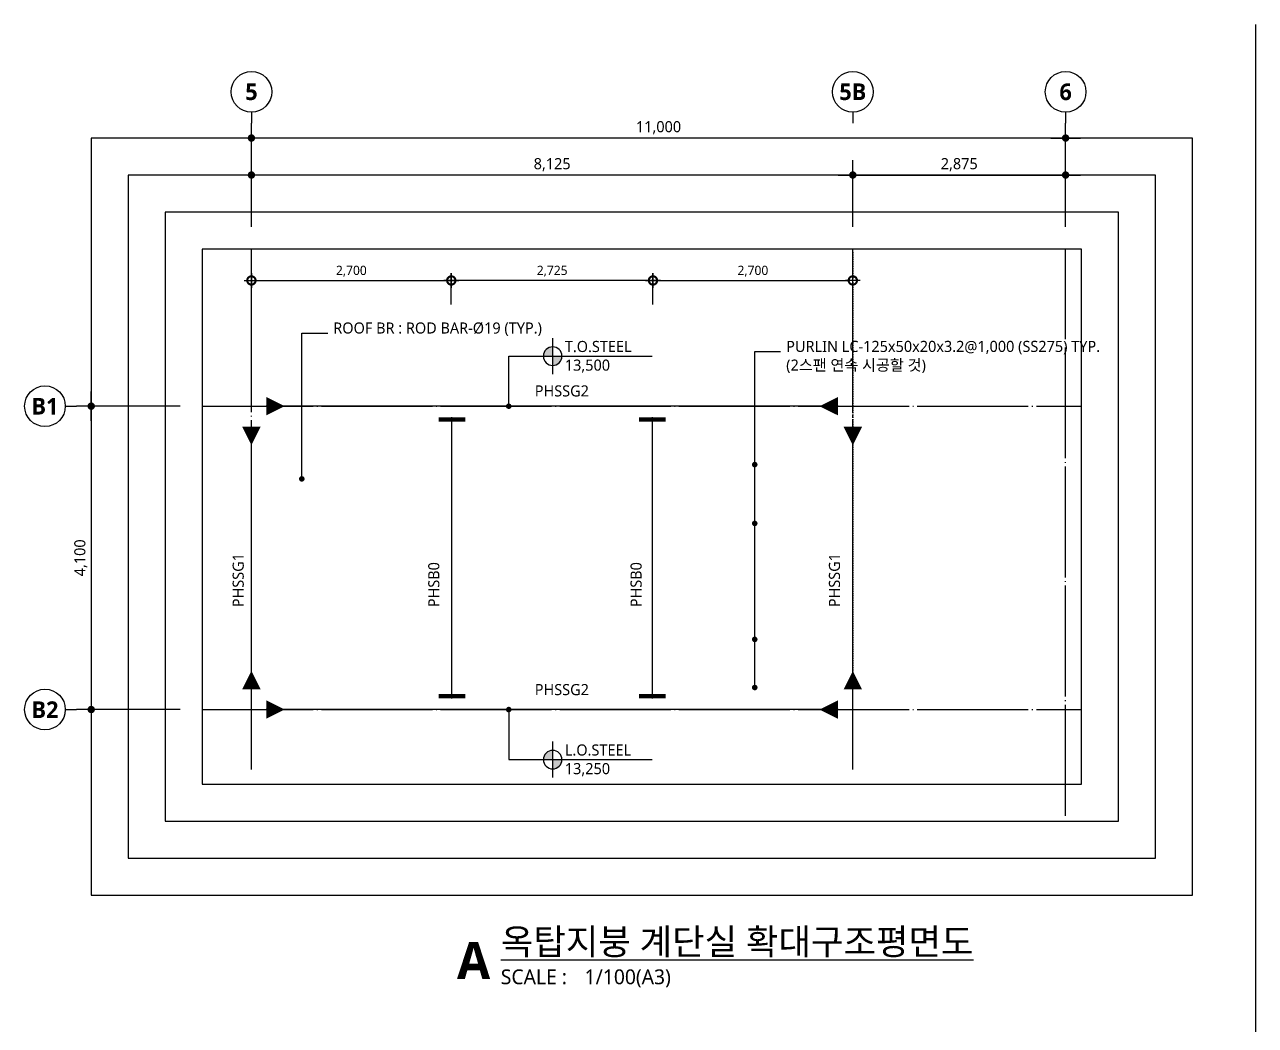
# Model space of a CAD drawing. Header units: millimetres. Extents: x 2325 to 82316, y 1250 to 28650.
# Drawn here: x 2872 to 19500, y 15124 to 28650 of the extents above; entities that cross this region are included whole.
import ezdxf
from ezdxf.enums import TextEntityAlignment as Align

# ---------------------------------------------------------------- set-up
doc = ezdxf.new("R2010")
doc.units = ezdxf.units.MM
doc.header["$LTSCALE"] = 50
doc.header["$PDMODE"] = 3
doc.linetypes.add('CEN-GAUN', pattern=[32.2, 30, -1, 0.2, -1])
doc.linetypes.add('DOT-GAUN', pattern=[1.25, 0, -1.25])
doc.layers.get('Defpoints').update_dxf_attribs({"color": 152})
doc.layers.add('02Waste', color=171, linetype='Continuous', plot=False)
doc.layers.add('CEN-ETC', color=1, linetype='DOT-GAUN', plot=False)
for name, color, linetype in [('CEN', 1, 'CEN-GAUN'), ('DIM', 7, 'Continuous'), ('DIM-INT', 7, 'Continuous'), ('S-STG', 4, 'Continuous'), ('SYM', 6, 'Continuous'), ('SYM-BUB', 3, 'Continuous'), ('SYM-LEAD', 6, 'Continuous'), ('SYM-LEVEL', 7, 'Continuous'), ('TEXT', 3, 'Continuous'), ('Z-STL-BEAM', 6, 'Continuous')]:
    doc.layers.add(name, color=color, linetype=linetype)
doc.styles.add('ROMANS', font='malgun.ttf')
doc.styles.add('맑은고딕', font='malgun.ttf')
doc.styles.add('스타일1', font='malgun.ttf')
doc.styles.add('스타일2', font='malgunbd.ttf')
doc.styles.add('휘츠', font='malgun.ttf')
doc.dimstyles.new('CJA-S-50', dxfattribs={"dimscale": 50, "dimtxt": 2.5, "dimasz": 1, "dimexe": 2, "dimexo": 3, "dimgap": 1, "dimtad": 1, "dimdec": 0, "dimzin": 1, "dimdsep": 46, "dimlunit": 6, "dimtxsty": '스타일1', "dimblk": 'GAUN-DOT', "dimcen": -2, "dimdle": 2, "dimclrd": 256, "dimclre": 256, "dimclrt": 3, "dimadec": 0, "dimazin": 0, "dimtfac": 1, "dimtdec": 0, "dimtix": 1, "dimtmove": 2, "dimatfit": 3, "dimldrblk": 'DOTSMALL', "dimfxl": 1, "dimtolj": 1, "dimtzin": 1, "dimarcsym": 0})
doc.dimstyles.new('DIM-QD 1', dxfattribs={"dimscale": 100, "dimtxt": 3, "dimasz": 1.5, "dimexe": 1, "dimexo": 0, "dimgap": 1, "dimtad": 1, "dimdec": 3, "dimdsep": 46, "dimlunit": 6, "dimtxsty": '스타일1', "dimblk1": 'ARCHTICK', "dimblk2": 'DOT', "dimsah": 1, "dimcen": 0, "dimclrd": 256, "dimclre": 256, "dimclrt": 3, "dimazin": 2, "dimtfac": 1, "dimtdec": 3, "dimtix": 1, "dimtmove": 2, "dimatfit": 3, "dimldrblk": 'DOT', "dimfxl": 1, "dimtolj": 1, "dimtzin": 0, "dimarcsym": 0})
doc.dimstyles.new('GAUN-100', dxfattribs={"dimscale": 100, "dimtxt": 1.5, "dimasz": 1, "dimexe": 2, "dimexo": 3, "dimgap": 0.5, "dimtad": 1, "dimdec": 0, "dimzin": 1, "dimdsep": 46, "dimlunit": 6, "dimtxsty": '맑은고딕', "dimblk": 'CJDOT', "dimcen": 0.09, "dimdle": 1, "dimclrd": 256, "dimclre": 256, "dimclrt": 3, "dimadec": 0, "dimazin": 0, "dimtfac": 1, "dimtdec": 0, "dimtix": 1, "dimtmove": 2, "dimatfit": 3, "dimldrblk": 'CJDOT', "dimfxl": 1, "dimtolj": 1, "dimtzin": 1, "dimarcsym": 0})
doc.dimstyles.new('STL-MOM-100', dxfattribs={"dimscale": 100, "dimtxt": 3, "dimasz": 1, "dimexe": 1.25, "dimexo": 0.625, "dimgap": 1.5, "dimtad": 1, "dimtxsty": 'ROMANS', "dimblk": 'DOT_MOM', "dimcen": 0, "dimse1": 1, "dimse2": 1, "dimclrt": 2, "dimadec": 0, "dimazin": 0, "dimtfac": 1, "dimtmove": 2, "dimatfit": 3, "dimfxl": 1.25, "dimarcsym": 0})

# ---------------------------------------------------------------- blocks, each defined once
blk = doc.blocks.new('dwgtitle')
at = {"layer": 'SYM', "color": 3, "style": '스타일1'}
blk.add_text('SCALE :', height=4, dxfattribs=at).set_placement((12.25, -1.4))
for tag, p, height in [('%%UTITLE', (12.25, 6.59), 7), ('1/100', (34.89, -1.4), 4)]:
    blk.add_attdef(tag, p, '', height=height, dxfattribs=at)
at = {"layer": 'SYM', "color": 6, "style": '스타일2'}
blk.add_attdef('A', text='', height=10, dxfattribs=at).set_placement((4.89, 5), align=Align.MIDDLE)
blk = doc.blocks.new('CJDOT')
blk.add_line((-2, 0), (2, 0))
at = {"const_width": 0.5}
blk.add_lwpolyline([(-0.25, 0, 1), (0.25, 0, 1)], format="xyb", close=True, dxfattribs=at)
blk = doc.blocks.new('*D32')
at = {"layer": 'Defpoints', "color": 0, "transparency": 16777216}
for p in [(5272, 23493), (3772, 19393), (5272, 19393)]:
    blk.add_point(p, dxfattribs=at)
at = {"layer": 'DIM', "lineweight": -2, "transparency": 16777216}
for p, q in [((4972, 23493), (3572, 23493)), ((3772, 23393), (3772, 19493)), ((4972, 19393), (3572, 19393))]:
    blk.add_line(p, q, dxfattribs=at)
at = {"layer": 'DIM', "lineweight": -2, "transparency": 16777216, "xscale": 100, "yscale": 100, "zscale": 100}
for p, rotation in [((3772, 23493), 90), ((3772, 19393), 270)]:
    blk.add_blockref('CJDOT', p, dxfattribs=dict(at, rotation=rotation))
at = {"layer": 'DIM', "color": 3, "transparency": 16777216, "insert": (3631, 21443), "char_height": 150, "attachment_point": 5, "rotation": 90, "style": '맑은고딕'}
blk.add_mtext('\\A1;4,100', dxfattribs=at)
blk = doc.blocks.new('NEW_BUB')
at = {"layer": 'SYM-BUB', "color": 6}
blk.add_line((0, 3), (0, 0), dxfattribs=at)
blk.add_circle((0, 8.5), 5.5, dxfattribs=at)
at = {"layer": 'SYM-BUB', "color": 3, "style": '스타일2'}
blk.add_attdef('X', text='', height=4.5, dxfattribs=at).set_placement((0, 8.5), align=Align.MIDDLE)
blk = doc.blocks.new('DOT_MOM')
at = {"color": 0}
blk.add_lwpolyline([(-3.5, 0, 0, 2.5, 0), (-1, 0, 2.5, 2.5, 0)], format="xyseb", dxfattribs=at)
blk = doc.blocks.new('*D56')
at = {"layer": 'Defpoints', "color": 0, "transparency": 16777216}
for p in [(6036, 23493), (6036, 23493), (13961, 23493)]:
    blk.add_point(p, dxfattribs=at)
at = {"layer": 'S-STG', "color": 0, "lineweight": -2, "transparency": 16777216}
blk.add_line((13861, 23493), (6136, 23493), dxfattribs=at)
at = {"layer": 'S-STG', "color": 0, "lineweight": -2, "transparency": 16777216, "xscale": 100, "yscale": 100, "zscale": 100, "rotation": 180}
blk.add_blockref('DOT_MOM', (6036, 23493), dxfattribs=at)
at = {"layer": 'S-STG', "color": 0, "lineweight": -2, "transparency": 16777216, "xscale": 100, "yscale": 100, "zscale": 100}
blk.add_blockref('DOT_MOM', (13961, 23493), dxfattribs=at)
blk = doc.blocks.new('*D57')
at = {"layer": 'Defpoints', "color": 0, "transparency": 16777216}
for p in [(6036, 19393), (6036, 19393), (13961, 19393)]:
    blk.add_point(p, dxfattribs=at)
at = {"layer": 'S-STG', "color": 0, "lineweight": -2, "transparency": 16777216}
blk.add_line((13861, 19393), (6136, 19393), dxfattribs=at)
at = {"layer": 'S-STG', "color": 0, "lineweight": -2, "transparency": 16777216, "xscale": 100, "yscale": 100, "zscale": 100, "rotation": 180}
blk.add_blockref('DOT_MOM', (6036, 19393), dxfattribs=at)
at = {"layer": 'S-STG', "color": 0, "lineweight": -2, "transparency": 16777216, "xscale": 100, "yscale": 100, "zscale": 100}
blk.add_blockref('DOT_MOM', (13961, 19393), dxfattribs=at)
blk = doc.blocks.new('DOT_PIN')
at = {"color": 0, "const_width": 0.4}
blk.add_lwpolyline([(-1.2, 1.2), (-1.2, -1.2)], dxfattribs=at)
blk = doc.blocks.new('*D58')
at = {"layer": 'Defpoints', "color": 0, "ltscale": 0.4, "transparency": 16777216}
for p in [(11353, 23493), (11353, 23493), (11353, 19393)]:
    blk.add_point(p, dxfattribs=at)
at = {"layer": 'Z-STL-BEAM', "lineweight": -2, "ltscale": 0.4, "transparency": 16777216}
blk.add_line((11353, 19543), (11353, 23343), dxfattribs=at)
at = {"layer": 'Z-STL-BEAM', "lineweight": -2, "ltscale": 0.4, "transparency": 16777216, "xscale": 150, "yscale": 150, "zscale": 150}
for p, rotation in [((11353, 23493), 90), ((11353, 19393), 270)]:
    blk.add_blockref('DOT_PIN', p, dxfattribs=dict(at, rotation=rotation))
at = {"layer": 'Z-STL-BEAM', "color": 2, "ltscale": 0.4, "transparency": 16777216, "insert": (11749, 21902), "char_height": 625, "attachment_point": 5, "rotation": 90, "style": '휘츠'}
blk.add_mtext('{\\H0.7x; }', dxfattribs=at)
blk = doc.blocks.new('*D59')
at = {"layer": 'Defpoints', "color": 0, "ltscale": 0.4, "transparency": 16777216}
for p in [(8644, 23493), (8644, 23493), (8644, 19393)]:
    blk.add_point(p, dxfattribs=at)
at = {"layer": 'Z-STL-BEAM', "lineweight": -2, "ltscale": 0.4, "transparency": 16777216}
blk.add_line((8644, 19543), (8644, 23343), dxfattribs=at)
at = {"layer": 'Z-STL-BEAM', "lineweight": -2, "ltscale": 0.4, "transparency": 16777216, "xscale": 150, "yscale": 150, "zscale": 150}
for p, rotation in [((8644, 23493), 90), ((8644, 19393), 270)]:
    blk.add_blockref('DOT_PIN', p, dxfattribs=dict(at, rotation=rotation))
at = {"layer": 'Z-STL-BEAM', "color": 2, "ltscale": 0.4, "transparency": 16777216, "insert": (9041, 21902), "char_height": 625, "attachment_point": 5, "rotation": 90, "style": '휘츠'}
blk.add_mtext('{\\H0.7x; }', dxfattribs=at)
blk = doc.blocks.new('_ARCHTICK')
at = {"color": 0, "linetype": 'ByBlock', "const_width": 0.15}
blk.add_lwpolyline([(-0.5, -0.5), (0.5, 0.5)], dxfattribs=at)
blk = doc.blocks.new('_DOT')
at = {"color": 0, "linetype": 'ByBlock'}
blk.add_line((-0.5, 0), (-1, 0), dxfattribs=at)
at = {"color": 0, "linetype": 'ByBlock', "const_width": 0.5}
blk.add_lwpolyline([(-0.25, 0, 1), (0.25, 0, 1)], format="xyb", close=True, dxfattribs=at)
blk = doc.blocks.new('*D60')
at = {"layer": 'Defpoints', "color": 0, "transparency": 16777216}
for p in [(5936, 23315), (5936, 23315), (5936, 19565)]:
    blk.add_point(p, dxfattribs=at)
at = {"layer": 'S-STG', "color": 0, "lineweight": -2, "transparency": 16777216}
blk.add_line((5936, 19665), (5936, 23215), dxfattribs=at)
at = {"layer": 'S-STG', "color": 0, "lineweight": -2, "transparency": 16777216, "xscale": 100, "yscale": 100, "zscale": 100}
for p, rotation in [((5936, 23315), 90), ((5936, 19565), 270)]:
    blk.add_blockref('DOT_MOM', p, dxfattribs=dict(at, rotation=rotation))
blk = doc.blocks.new('*D61')
at = {"layer": 'Defpoints', "color": 0, "transparency": 16777216}
for p in [(14061, 23315), (14061, 23315), (14061, 19565)]:
    blk.add_point(p, dxfattribs=at)
at = {"layer": 'S-STG', "color": 0, "lineweight": -2, "transparency": 16777216}
blk.add_line((14061, 19665), (14061, 23215), dxfattribs=at)
at = {"layer": 'S-STG', "color": 0, "lineweight": -2, "transparency": 16777216, "xscale": 100, "yscale": 100, "zscale": 100}
for p, rotation in [((14061, 23315), 90), ((14061, 19565), 270)]:
    blk.add_blockref('DOT_MOM', p, dxfattribs=dict(at, rotation=rotation))
blk = doc.blocks.new('GAUN-DOT')
at = {"linetype": 'ByBlock'}
for p, q in [((2, 0), (-2, 0)), ((0, -2), (0, 2))]:
    blk.add_line(p, q, dxfattribs=at)
at = {"const_width": 2.25}
blk.add_lwpolyline([(0, 0.28125, 1), (0, -0.28125, 1)], format="xyb", close=True, dxfattribs=at)
blk = doc.blocks.new('*D62')
at = {"layer": 'Defpoints', "color": 0, "transparency": 16777216}
for p in [(8636, 25192), (5936, 24718), (8636, 24718)]:
    blk.add_point(p, dxfattribs=at)
at = {"layer": 'DIM-INT', "lineweight": -2, "transparency": 16777216}
for p, q in [((5936, 24868), (5936, 25292)), ((8636, 24868), (8636, 25292)), ((5986, 25192), (8586, 25192))]:
    blk.add_line(p, q, dxfattribs=at)
at = {"layer": 'DIM-INT', "lineweight": -2, "transparency": 16777216, "xscale": 50, "yscale": 50, "zscale": 50, "rotation": 180}
blk.add_blockref('GAUN-DOT', (5936, 25192), dxfattribs=at)
at = {"layer": 'DIM-INT', "lineweight": -2, "transparency": 16777216, "xscale": 50, "yscale": 50, "zscale": 50}
blk.add_blockref('GAUN-DOT', (8636, 25192), dxfattribs=at)
at = {"layer": 'DIM-INT', "color": 3, "transparency": 16777216, "insert": (7286, 25317), "char_height": 125, "attachment_point": 5, "style": '스타일1'}
blk.add_mtext('\\A1;2,700', dxfattribs=at)
blk = doc.blocks.new('_DotSmall')
at = {"color": 0, "linetype": 'ByBlock', "const_width": 0.5}
blk.add_lwpolyline([(-0.0625, 0, 1), (0.0625, 0, 1)], format="xyb", close=True, dxfattribs=at)
blk = doc.blocks.new('*D63')
at = {"layer": 'Defpoints', "color": 0, "transparency": 16777216}
for p in [(8636, 25192), (8636, 24718), (11361, 24718)]:
    blk.add_point(p, dxfattribs=at)
at = {"layer": 'DIM-INT', "lineweight": -2, "transparency": 16777216}
for p, q in [((8636, 24868), (8636, 25292)), ((11361, 24868), (11361, 25292)), ((11311, 25192), (8686, 25192))]:
    blk.add_line(p, q, dxfattribs=at)
at = {"layer": 'DIM-INT', "lineweight": -2, "transparency": 16777216, "xscale": 50, "yscale": 50, "zscale": 50, "rotation": 180}
blk.add_blockref('GAUN-DOT', (8636, 25192), dxfattribs=at)
at = {"layer": 'DIM-INT', "lineweight": -2, "transparency": 16777216, "xscale": 50, "yscale": 50, "zscale": 50}
blk.add_blockref('GAUN-DOT', (11361, 25192), dxfattribs=at)
at = {"layer": 'DIM-INT', "color": 3, "transparency": 16777216, "insert": (9999, 25317), "char_height": 125, "attachment_point": 5, "style": '스타일1'}
blk.add_mtext('\\A1;2,725', dxfattribs=at)
blk = doc.blocks.new('*D64')
at = {"layer": 'Defpoints', "color": 0, "transparency": 16777216}
for p in [(14061, 25192), (11361, 24718), (14061, 24718)]:
    blk.add_point(p, dxfattribs=at)
at = {"layer": 'DIM-INT', "lineweight": -2, "transparency": 16777216}
for p, q in [((11361, 24868), (11361, 25292)), ((14061, 24868), (14061, 25292)), ((11411, 25192), (14011, 25192))]:
    blk.add_line(p, q, dxfattribs=at)
at = {"layer": 'DIM-INT', "lineweight": -2, "transparency": 16777216, "xscale": 50, "yscale": 50, "zscale": 50, "rotation": 180}
blk.add_blockref('GAUN-DOT', (11361, 25192), dxfattribs=at)
at = {"layer": 'DIM-INT', "lineweight": -2, "transparency": 16777216, "xscale": 50, "yscale": 50, "zscale": 50}
blk.add_blockref('GAUN-DOT', (14061, 25192), dxfattribs=at)
at = {"layer": 'DIM-INT', "color": 3, "transparency": 16777216, "insert": (12711, 25317), "char_height": 125, "attachment_point": 5, "style": '스타일1'}
blk.add_mtext('\\A1;2,700', dxfattribs=at)
blk = doc.blocks.new('LEVEL1')
at = {"layer": 'SYM-LEVEL'}
h = blk.add_hatch(color=6, dxfattribs=at)
edge = h.paths.add_edge_path()
edge.add_ellipse((4.87, 0), major_axis=(1.77, 1.77), ratio=1, start_angle=405, end_angle=495)
edge.add_line((2.37, 0), (4.87, 0))
edge.add_line((4.87, 0), (4.87, 2.5))
edge = h.paths.add_edge_path()
edge.add_ellipse((4.87, 0), major_axis=(1.77, 1.77), ratio=1, start_angle=225, end_angle=315)
edge.add_line((7.37, 0), (4.87, 0))
edge.add_line((4.87, 0), (4.87, -2.5))
at = {"layer": 'SYM-LEVEL', "color": 6}
for p, q in [((4.87, 4.87), (4.87, -4.87)), ((0, 0), (9.74, 0)), ((9.07, 0), (31.8, 0))]:
    blk.add_line(p, q, dxfattribs=at)
blk.add_ellipse((4.87, 0), major_axis=(1.77, 1.77), ratio=1, start_param=5.497787, end_param=11.780972, dxfattribs=at)
at = {"layer": 'SYM-LEVEL', "color": 3, "style": '스타일1'}
for tag, p in [('1층-바닥마감', (8.16, 1.11)), ('EL-+100', (8.16, -3.93))]:
    blk.add_attdef(tag, p, '', height=3, dxfattribs=at)
blk = doc.blocks.new('*D251')
at = {"layer": 'Defpoints', "color": 0, "transparency": 16777216}
for p in [(5936, 27117), (5936, 25617), (16936, 25617)]:
    blk.add_point(p, dxfattribs=at)
at = {"layer": 'DIM', "lineweight": -2, "transparency": 16777216}
for p, q in [((5936, 25917), (5936, 27317)), ((16936, 25917), (16936, 27317)), ((16836, 27117), (6036, 27117))]:
    blk.add_line(p, q, dxfattribs=at)
at = {"layer": 'DIM', "lineweight": -2, "transparency": 16777216, "xscale": 100, "yscale": 100, "zscale": 100, "rotation": 180}
blk.add_blockref('CJDOT', (5936, 27117), dxfattribs=at)
at = {"layer": 'DIM', "lineweight": -2, "transparency": 16777216, "xscale": 100, "yscale": 100, "zscale": 100}
blk.add_blockref('CJDOT', (16936, 27117), dxfattribs=at)
at = {"layer": 'DIM', "color": 3, "transparency": 16777216, "insert": (11436, 27257), "char_height": 150, "attachment_point": 5, "style": '맑은고딕'}
blk.add_mtext('\\A1;11,000', dxfattribs=at)
blk = doc.blocks.new('*D253')
at = {"layer": 'Defpoints', "color": 0, "transparency": 16777216}
for p in [(5936, 26617), (5936, 25617), (14061, 25617)]:
    blk.add_point(p, dxfattribs=at)
at = {"layer": 'DIM', "lineweight": -2, "transparency": 16777216}
for p, q in [((5936, 25917), (5936, 26817)), ((14061, 25917), (14061, 26817)), ((13961, 26617), (6036, 26617))]:
    blk.add_line(p, q, dxfattribs=at)
at = {"layer": 'DIM', "lineweight": -2, "transparency": 16777216, "xscale": 100, "yscale": 100, "zscale": 100, "rotation": 180}
blk.add_blockref('CJDOT', (5936, 26617), dxfattribs=at)
at = {"layer": 'DIM', "lineweight": -2, "transparency": 16777216, "xscale": 100, "yscale": 100, "zscale": 100}
blk.add_blockref('CJDOT', (14061, 26617), dxfattribs=at)
at = {"layer": 'DIM', "color": 3, "transparency": 16777216, "insert": (9999, 26757), "char_height": 150, "attachment_point": 5, "style": '맑은고딕'}
blk.add_mtext('\\A1;8,125', dxfattribs=at)
blk = doc.blocks.new('*D254')
at = {"layer": 'Defpoints', "color": 0, "transparency": 16777216}
for p in [(16936, 26617), (14061, 25617), (16936, 25617)]:
    blk.add_point(p, dxfattribs=at)
at = {"layer": 'DIM', "lineweight": -2, "transparency": 16777216}
for p, q in [((14061, 25917), (14061, 26817)), ((16936, 25917), (16936, 26817)), ((14161, 26617), (16836, 26617))]:
    blk.add_line(p, q, dxfattribs=at)
at = {"layer": 'DIM', "lineweight": -2, "transparency": 16777216, "xscale": 100, "yscale": 100, "zscale": 100, "rotation": 180}
blk.add_blockref('CJDOT', (14061, 26617), dxfattribs=at)
at = {"layer": 'DIM', "lineweight": -2, "transparency": 16777216, "xscale": 100, "yscale": 100, "zscale": 100}
blk.add_blockref('CJDOT', (16936, 26617), dxfattribs=at)
at = {"layer": 'DIM', "color": 3, "transparency": 16777216, "insert": (15499, 26757), "char_height": 150, "attachment_point": 5, "style": '맑은고딕'}
blk.add_mtext('\\A1;2,875', dxfattribs=at)

msp = doc.modelspace()

# ---------------------------------------------------------------- linework, layer by layer
at = {"layer": '02Waste'}
msp.add_line((19500, 28650), (19500, 1250), dxfattribs=at)
for points in [[(3771.536, 16884.134), (18651.673, 16884.134), (18651.673, 27116.543), (3771.536, 27116.543)], [(4271.536, 17384.134), (18151.673, 17384.134), (18151.673, 26616.543), (4271.536, 26616.543)], [(4771.536, 17884.134), (17651.673, 17884.134), (17651.673, 26116.543), (4771.536, 26116.543)], [(5271.536, 18384.134), (17151.673, 18384.134), (17151.673, 25616.543), (5271.536, 25616.543)]]:
    msp.add_lwpolyline(points, close=True, dxfattribs=at)
at = {"layer": 'CEN'}
for p, q in [((5936.103, 18584.134), (5936.104, 25616.543)), ((14061.104, 18584.134), (14061.105, 25616.543)), ((16936.103, 17958.119), (16936.104, 25616.543)), ((5271.536, 23492.505), (17151.673, 23492.505)), ((5271.536, 19392.505), (17151.673, 19392.505))]:
    msp.add_line(p, q, dxfattribs=at)
at = {"layer": 'CEN-ETC', "ltscale": 0.5}
msp.add_lwpolyline([(14061.104, 19678.008), (14061.104, 25616.543)], dxfattribs=at)

# ---------------------------------------------------------------- block references
at = {"layer": 'SYM', "xscale": 50.00000000004174, "yscale": 50.00000000004174, "zscale": 50.00000000004174}
msp.add_blockref('dwgtitle', (8693.063, 15750.556), dxfattribs=at).add_auto_attribs({'%%UTITLE': '%%U옥탑지붕 계단실 확대구조평면도', '1/100': '1/100(A3)', 'A': 'A'})
at = {"layer": 'SYM-BUB', "xscale": 50.00000000004174, "yscale": 50.00000000004174, "zscale": 50.00000000004174}
for p, values in [((5936.104, 27316.545), {'X': '5'}), ((14061.104, 27316.543), {'X': '5B'}), ((16936.104, 27316.545), {'X': '6'})]:
    msp.add_blockref('NEW_BUB', p, dxfattribs=at).add_auto_attribs(values)
at = {"layer": 'SYM-BUB'}
ref = msp.add_blockref('NEW_BUB', (3571.536, 23492.505), dxfattribs=dict(at, xscale=50.00000000004174, yscale=50.00000000004174, zscale=50.00000000004174, rotation=90))
ref.add_attrib('X', 'B1', dxfattribs={"color": 3, "height": 225, "style": '스타일2'}).set_placement((3146.536, 23492.505), align=Align.MIDDLE)
ref = msp.add_blockref('NEW_BUB', (3571.536, 19392.505), dxfattribs=dict(at, xscale=50.00000000004174, yscale=50.00000000004174, zscale=50.00000000004174, rotation=90))
ref.add_attrib('X', 'B2', dxfattribs={"color": 3, "height": 225, "style": '스타일2'}).set_placement((3146.536, 19392.505), align=Align.MIDDLE)
at = {"layer": 'SYM-LEVEL', "xscale": 50.00000000004174, "yscale": 50.00000000004174, "zscale": 50.00000000004174}
for p, values in [((9762.248, 24169.202), {'EL-+100': '13,500', '1층-바닥마감': 'T.O.STEEL'}), ((9762.248, 18715.808), {'EL-+100': '13,250', '1층-바닥마감': 'L.O.STEEL'})]:
    msp.add_blockref('LEVEL1', p, dxfattribs=at).add_auto_attribs(values)

# ---------------------------------------------------------------- texts
at = {"layer": 'TEXT', "color": 3, "style": '스타일1'}
for s, p in [('ROOF BR : ROD BAR-Ø19 (TYP.)', (7041.532, 24474.661)), ('PURLIN LC-125x50x20x3.2@1,000 (SS275) TYP.', (13161.063, 24225.906)), ('(2스팬 연속 시공할 것)', (13161.063, 23973.252)), ('PHSSG2', (9764.172, 23624.332)), ('PHSSG2', (9764.172, 19587.409))]:
    msp.add_text(s, height=150, dxfattribs=at).set_placement(p)
for p in [(5831.805, 20776.317), (13887.915, 20776.317)]:
    msp.add_text('PHSSG1', height=150, rotation=90, dxfattribs=at).set_placement(p)
at = {"layer": 'TEXT', "color": 2, "style": '스타일1'}
for p in [(8474.749, 20776.317), (11207.916, 20776.317)]:
    msp.add_text('PHSB0', height=150, rotation=90, dxfattribs=at).set_placement(p)

# ---------------------------------------------------------------- dimensions: what is measured, and where the dimension line sits
at = {"layer": 'DIM'}
for base, p1, p2, picture, middle in [((5936.104, 27116.545), (16936.104, 25616.545), (5936.104, 25616.545), '*D251', (11436.104, 27257.034)), ((5936.104, 26616.545), (14061.104, 25616.545), (5936.104, 25616.546), '*D253', (9998.604, 26757.034))]:
    dim = msp.add_linear_dim(base=base, p1=p1, p2=p2, dimstyle='GAUN-100', dxfattribs=at)
    dim.commit()
    dim.dimension.update_dxf_attribs({"geometry": picture, "text_midpoint": middle})
for base, p1, p2, angle, picture, middle in [((16936.104, 26616.545), (14061.104, 25616.545), (16936.104, 25616.545), 180, '*D254', (15498.604, 26756.627)), ((3771.536, 19392.505), (5271.536, 23492.505), (5271.536, 19392.505), 90, '*D32', (3631.047, 21442.505))]:
    dim = msp.add_linear_dim(base=base, p1=p1, p2=p2, angle=angle, dimstyle='GAUN-100', dxfattribs=at)
    dim.commit()
    dim.dimension.update_dxf_attribs({"geometry": picture, "text_midpoint": middle})
at = {"layer": 'DIM-INT'}
for base, p1, p2, picture, middle in [((8636.104, 25192.136), (5936.104, 24717.676), (8636.104, 24717.676), '*D62', (7286.104, 25317.204)), ((14061.104, 25192.136), (11361.104, 24717.676), (14061.104, 24717.676), '*D64', (12711.104, 25317.204))]:
    dim = msp.add_linear_dim(base=base, p1=p1, p2=p2, angle=180, dimstyle='CJA-S-50', dxfattribs=at)
    dim.commit()
    dim.dimension.update_dxf_attribs({"geometry": picture, "text_midpoint": middle})
dim = msp.add_linear_dim(base=(8636.104, 25192.136), p1=(11361.104, 24717.676), p2=(8636.104, 24717.676), dimstyle='CJA-S-50', dxfattribs=at)
dim.commit()
dim.dimension.update_dxf_attribs({"geometry": '*D63', "text_midpoint": (9998.604, 25317.204)})
at = {"layer": 'S-STG'}
for base, p1, p2, angle, picture, middle in [((6036.104, 23492.505), (13961.104, 23492.505), (6036.104, 23492.505), 180, '*D56', (12282.335, 23713.195)), ((5936.104, 23315.059), (5936.104, 19565.059), (5936.104, 23315.059), 90, '*D60', (6156.794, 17068.828)), ((14061.104, 23315.059), (14061.104, 19565.059), (14061.104, 23315.059), 90, '*D61', (14281.794, 17068.828)), ((6036.104, 19392.505), (13961.104, 19392.505), (6036.104, 19392.505), 180, '*D57', (12282.335, 19613.195))]:
    dim = msp.add_linear_dim(base=base, p1=p1, p2=p2, angle=angle, text=' ', dimstyle='STL-MOM-100', dxfattribs=at)
    dim.commit()
    dim.dimension.update_dxf_attribs({"geometry": picture, "text_midpoint": middle, "dimtype": 160})
at = {"layer": 'Z-STL-BEAM', "ltscale": 0.4}
for base, p1, p2, picture, middle in [((8644.437, 23492.505), (8644.437, 19392.505), (8644.437, 23492.505), '*D59', (9040.742, 21902.498)), ((11352.77, 23492.505), (11352.77, 19392.505), (11352.77, 23492.505), '*D58', (11749.076, 21902.498))]:
    dim = msp.add_linear_dim(base=base, p1=p1, p2=p2, angle=90, text='{\\H0.7x; }', dimstyle='STL-MOM-100', override={"dimscale": 250, "dimtxt": 2.5, "dimasz": 0.6, "dimexe": 0.625, "dimexo": 0.3125, "dimgap": 0.3, "dimtxsty": '휘츠', "dimblk1": 'DOT_PIN', "dimblk2": 'DOT_PIN', "dimsah": 1, "dimclrd": 256}, dxfattribs=at)
    dim.commit()
    dim.dimension.update_dxf_attribs({"geometry": picture, "text_midpoint": middle, "dimtype": 160})

# ---------------------------------------------------------------- leaders
at = {"layer": 'SYM-LEAD'}
for points in [[(6616.532, 22509.914), (6616.532, 24481.269), (6966.532, 24481.269)], [(9412.248, 23492.505), (9412.248, 24169.202), (9762.248, 24169.202)], [(12736.063, 22703.859), (12736.063, 24232.515), (13086.063, 24232.515)], [(12736.063, 21907.992), (12736.063, 24232.515), (13086.063, 24232.515)], [(12736.063, 20341.333), (12736.063, 24232.515), (13086.063, 24232.515)], [(12736.063, 19690.697), (12736.063, 24232.515), (13086.063, 24232.515)], [(9412.248, 19392.505), (9412.248, 18715.808), (9762.248, 18715.808)]]:
    msp.add_leader(points, dimstyle='DIM-QD 1', override={"dimscale": 50, "dimasz": 1.5, "dimtad": 0, "dimclrd": 6, "dimldrblk": 'DOT'}, dxfattribs=at)

doc.saveas('drawing.dxf')
